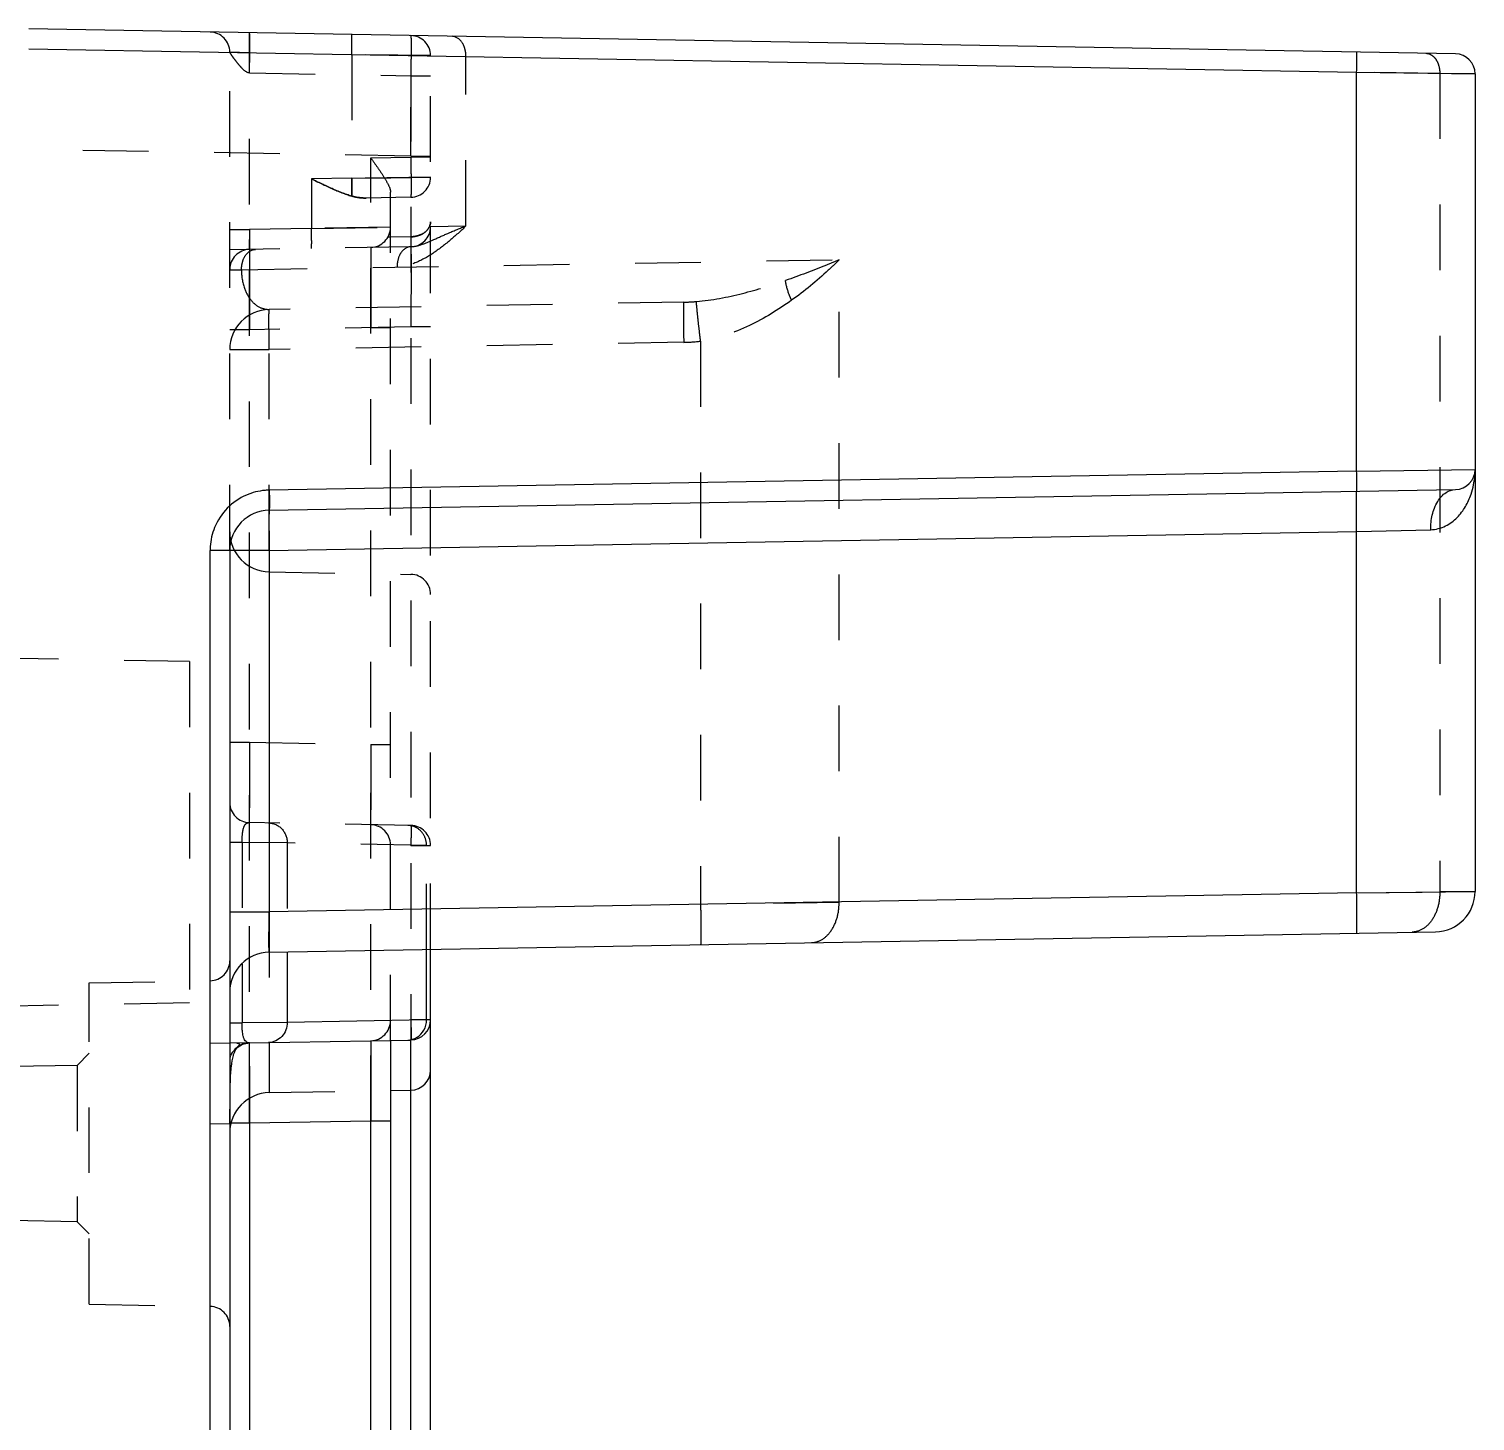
# Model space of a CAD drawing. Header units: millimetres. Extents: x 1803 to 4269, y -6912 to 1836.
# Drawn here: x 3260.69 to 3296.69, y 48.15 to 82.81 of the extents above; entities that cross this region are included whole.
import ezdxf

# ---------------------------------------------------------------- set-up
doc = ezdxf.new("R2010")
doc.units = ezdxf.units.MM
doc.header["$LTSCALE"] = 16.335
doc.linetypes.add('HIDDEN', pattern=[0.2, 0.1, -0.1])
doc.layers.get('0').update_dxf_attribs({"linetype": 'CONTINUOUS'})
doc.layers.add('DEFAULT_2', color=8, linetype='HIDDEN')

msp = doc.modelspace()

# ---------------------------------------------------------------- linework, layer by layer
at = {"color": 7, "linetype": 'Continuous'}
for p, q in [((3296.203, 82.188), (3260.694, 82.808)), ((3260.694, 82.308), (3293.746, 81.731)), ((3293.746, 71.797), (3293.746, 81.731)), ((3293.746, 81.731), (3296.694, 81.688)), ((3296.694, 81.688), (3296.694, 61.331)), ((3293.746, 71.797), (3266.677, 71.325)), ((3293.746, 71.797), (3296.694, 71.84)), ((3266.676, 70.825), (3296.203, 71.34)), ((3266.676, 69.825), (3293.746, 70.297)), ((3293.746, 70.297), (3295.589, 70.34)), ((3293.746, 61.297), (3293.746, 70.297)), ((3265.203, 16.79), (3265.203, 69.825)), ((3266.676, 69.825), (3265.203, 69.825)), ((3265.694, 69.825), (3265.694, 16.79)), ((3266.676, 69.825), (3266.676, 60.825)), ((3293.746, 61.297), (3266.676, 60.825)), ((3293.746, 61.297), (3296.694, 61.331)), ((3265.694, 60.825), (3266.676, 60.825)), ((3266.676, 59.825), (3295.711, 60.332)), ((3267.125, 59.833), (3267.125, 58.074)), ((3270.592, 58.135), (3270.592, 59.893)), ((3270.694, 6.86), (3270.694, 59.895)), ((3266, 59.536), (3266, 58.06)), ((3265.694, 58.06), (3266, 58.06)), ((3267.125, 58.074), (3266, 58.06)), ((3270.592, 58.135), (3267.125, 58.074)), ((3270.694, 58.136), (3270.592, 58.135)), ((3266.185, 57.566), (3270.203, 57.636)), ((3269.694, 57.627), (3269.694, 27.988)), ((3270.203, 47.229), (3270.203, 57.636)), ((3265.85, 57.429), (3266.009, 57.531)), ((3266.009, 57.531), (3266.185, 57.566)), ((3269.694, 56.377), (3270.203, 56.386)), ((3266.185, 55.567), (3265.694, 55.567)), ((3269.203, 55.619), (3266.185, 55.567)), ((3266.185, 55.567), (3266.185, 30.049)), ((3269.694, 55.619), (3269.203, 55.619)), ((3269.203, 29.996), (3269.203, 55.619))]:
    msp.add_line(p, q, dxfattribs=at)
for centre, radius, start, end in [((3296.194, 81.688), 0.5, 0, 89.0032), ((3296.194, 71.84), 0.5, 270.9968, 360), ((3294.718, 71.839), 1.976, 348.8273, 0.0264), ((3266.706, 69.809), 1.516, 95.0745, 113.1461), ((3266.703, 69.844), 1.481, 91.0078, 95.045), ((3294.84, 71.815), 1.852, 341.3661, 348.8194), ((3266.703, 69.825), 1.5, 113.2562, 157.7557), ((3266.694, 69.825), 1, 91, 180), ((3266.719, 69.821), 1.516, 157.8603, 176.3113), ((3266.68, 69.825), 1.478, 176.3504, 179.9934), ((3295.694, 61.331), 1, 270.9987, 360), ((3266.694, 58.825), 1, 91, 180), ((3270.194, 58.136), 0.5, 271, 360), ((3266.194, 57.066), 0.5, 112.2785, 120.4486), ((3638.528, 57.225), 372.347, 180.03763, 180.25521), ((3270.194, 56.886), 0.5, 271, 0)]:
    msp.add_arc(centre, radius, start, end, dxfattribs=at)
for points, knots in [([(3293.746, 81.731), (3293.747, 81.794), (3293.749, 81.887), (3293.75, 82.005), (3293.75, 82.08), (3293.75, 82.141), (3293.749, 82.183), (3293.748, 82.207), (3293.748, 82.22), (3293.747, 82.226), (3293.747, 82.231), (3293.746, 82.231)], [0, 0, 0, 0, 0.38185, 0.555134, 0.706574, 0.830886, 0.923122, 0.956173, 0.980151, 0.994803, 1, 1, 1, 1]), ([(3293.746, 71.297), (3293.747, 71.297), (3293.747, 71.302), (3293.748, 71.308), (3293.748, 71.321), (3293.749, 71.345), (3293.75, 71.387), (3293.75, 71.448), (3293.75, 71.523), (3293.749, 71.641), (3293.747, 71.734), (3293.746, 71.797)], [0, 0, 0, 0, 0.005172, 0.019758, 0.043651, 0.076615, 0.168733, 0.292893, 0.444316, 0.617851, 1, 1, 1, 1]), ([(3266.676, 71.325), (3266.678, 71.263), (3266.679, 71.172), (3266.68, 71.054), (3266.68, 70.976), (3266.68, 70.914), (3266.679, 70.872), (3266.678, 70.848), (3266.678, 70.835), (3266.677, 70.83), (3266.677, 70.825), (3266.676, 70.825)], [0, 0, 0, 0, 0.370112, 0.548888, 0.70676, 0.833088, 0.924809, 0.957331, 0.980771, 0.995001, 1, 1, 1, 1]), ([(3293.746, 70.297), (3293.744, 70.42), (3293.741, 70.602), (3293.739, 70.838), (3293.739, 70.994), (3293.739, 71.108), (3293.74, 71.182), (3293.741, 71.224), (3293.742, 71.255), (3293.743, 71.279), (3293.745, 71.289), (3293.745, 71.297), (3293.746, 71.297)], [0, 0, 0, 0, 0.367904, 0.546859, 0.706725, 0.836241, 0.88764, 0.92934, 0.960942, 0.982834, 0.995612, 1, 1, 1, 1]), ([(3295.589, 70.34), (3295.587, 70.463), (3295.613, 70.708), (3295.736, 71.036), (3295.939, 71.275), (3296.122, 71.339), (3296.203, 71.34)], [0, 0, 0, 0, 0.287801, 0.572023, 0.811355, 1, 1, 1, 1]), ([(3295.589, 70.34), (3295.716, 70.343), (3295.964, 70.408), (3296.257, 70.629), (3296.465, 70.908), (3296.558, 71.117), (3296.595, 71.224)], [0, 0, 0, 0, 0.270424, 0.520745, 0.762282, 1, 1, 1, 1]), ([(3266.676, 70.825), (3266.675, 70.825), (3266.675, 70.815), (3266.673, 70.804), (3266.672, 70.778), (3266.671, 70.746), (3266.67, 70.704), (3266.669, 70.632), (3266.669, 70.523), (3266.67, 70.373), (3266.671, 70.202), (3266.673, 70.017), (3266.675, 69.89), (3266.676, 69.825)], [0, 0, 0, 0, 0.005136, 0.019649, 0.043509, 0.076557, 0.118558, 0.169037, 0.293267, 0.444656, 0.617517, 0.805411, 1, 1, 1, 1]), ([(3293.746, 60.297), (3293.748, 60.297), (3293.748, 60.307), (3293.75, 60.318), (3293.751, 60.344), (3293.752, 60.376), (3293.752, 60.418), (3293.753, 60.49), (3293.754, 60.599), (3293.753, 60.749), (3293.752, 60.919), (3293.749, 61.105), (3293.747, 61.232), (3293.746, 61.297)], [0, 0, 0, 0, 0.005134, 0.019641, 0.043491, 0.076525, 0.1185, 0.168941, 0.293113, 0.444484, 0.617394, 0.805377, 1, 1, 1, 1]), ([(3266.676, 59.825), (3266.675, 59.825), (3266.675, 59.835), (3266.673, 59.846), (3266.672, 59.872), (3266.671, 59.905), (3266.67, 59.947), (3266.669, 60.018), (3266.669, 60.127), (3266.67, 60.276), (3266.671, 60.447), (3266.673, 60.632), (3266.675, 60.76), (3266.676, 60.825)], [0, 0, 0, 0, 0.005242, 0.020074, 0.044271, 0.077479, 0.119329, 0.16945, 0.293009, 0.444485, 0.617506, 0.805027, 1, 1, 1, 1]), ([(3266.008, 57.862), (3266.007, 57.878), (3266.001, 57.944), (3266, 58.01), (3266, 58.06)], [0, 0, 0, 0, 0.239444, 1, 1, 1, 1]), ([(3267.125, 58.074), (3267.125, 57.949), (3267.032, 57.691), (3266.78, 57.577), (3266.659, 57.574)], [0, 0, 0, 0, 0.508919, 1, 1, 1, 1]), ([(3266.039, 57.696), (3266.035, 57.708), (3266.02, 57.762), (3266.012, 57.818), (3266.008, 57.862)], [0, 0, 0, 0, 0.220307, 1, 1, 1, 1]), ([(3266.185, 57.566), (3266.154, 57.566), (3266.081, 57.589), (3266.051, 57.659), (3266.039, 57.696)], [0, 0, 0, 0, 0.442519, 1, 1, 1, 1]), ([(3269.203, 57.619), (3269.203, 57.619), (3269.202, 57.614), (3269.204, 57.608), (3269.204, 57.595), (3269.205, 57.569), (3269.205, 57.525), (3269.205, 57.459), (3269.206, 57.375), (3269.206, 57.275), (3269.206, 57.159), (3269.206, 56.976), (3269.206, 56.716), (3269.205, 56.375), (3269.204, 56.004), (3269.203, 55.749), (3269.203, 55.619)], [0, 0, 0, 0, 0.001275, 0.00503, 0.011228, 0.019822, 0.044015, 0.077234, 0.119104, 0.16925, 0.227295, 0.292864, 0.444395, 0.617463, 0.805016, 1, 1, 1, 1]), ([(3270.126, 57.635), (3270.207, 57.636), (3270.371, 57.685), (3270.487, 57.809), (3270.527, 57.881)], [0, 0, 0, 0, 0.494351, 1, 1, 1, 1]), ([(3265.8, 57.318), (3265.79, 57.295), (3265.754, 57.185), (3265.736, 57.07), (3265.726, 56.98)], [0, 0, 0, 0, 0.219273, 1, 1, 1, 1]), ([(3266.182, 56.98), (3266.182, 57.027), (3266.182, 57.177), (3266.182, 57.327), (3266.183, 57.431)], [0, 0, 0, 0, 0.30834, 1, 1, 1, 1]), ([(3266.183, 57.431), (3266.183, 57.441), (3266.183, 57.474), (3266.183, 57.508), (3266.184, 57.53)], [0, 0, 0, 0, 0.30884, 1, 1, 1, 1]), ([(3266.184, 57.53), (3266.184, 57.535), (3266.184, 57.547), (3266.184, 57.558), (3266.185, 57.565)], [0, 0, 0, 0, 0.387208, 1, 1, 1, 1])]:
    msp.add_open_spline(points, degree=3, knots=knots, dxfattribs=at)
for points in [[(3270.527, 57.881), (3270.569, 57.957), (3270.593, 58.048), (3270.592, 58.135)], [(3265.815, 57.395), (3265.772, 57.351), (3265.732, 57.301), (3265.711, 57.244)], [(3265.85, 57.429), (3265.838, 57.418), (3265.826, 57.407), (3265.815, 57.395)]]:
    msp.add_open_spline(points, degree=3, dxfattribs=at)
at = {"layer": 'DEFAULT_2', "color": 8, "linetype": 'HIDDEN'}
for p, q in [((3265.694, 69.825), (3265.694, 82.229)), ((3266.185, 82.212), (3265.694, 82.229)), ((3266.185, 55.567), (3266.185, 82.212)), ((3268.729, 82.167), (3268.729, 79.091)), ((3268.729, 82.167), (3270.694, 82.142)), ((3270.694, 82.142), (3268.729, 82.167)), ((3270.694, 59.895), (3270.694, 82.142)), ((3271.573, 77.904), (3271.573, 82.124)), ((3295.815, 81.701), (3293.746, 81.731)), ((3266.185, 81.712), (3270.203, 81.642)), ((3270.203, 81.642), (3270.203, 57.636)), ((3270.203, 81.642), (3270.694, 81.642)), ((3295.815, 81.701), (3295.815, 61.321)), ((3296.694, 81.688), (3295.815, 81.701)), ((3270.203, 79.642), (3260.694, 79.808)), ((3269.203, 79.599), (3270.203, 79.616)), ((3269.203, 55.619), (3269.203, 79.599)), ((3270.203, 79.642), (3270.694, 79.642)), ((3270.694, 79.616), (3270.203, 79.616)), ((3268.729, 79.091), (3267.729, 79.073)), ((3267.729, 79.073), (3267.729, 77.843)), ((3270.694, 79.116), (3268.729, 79.091)), ((3268.729, 79.091), (3269.706, 79.103)), ((3269.706, 79.103), (3270.694, 79.116)), ((3270.203, 78.617), (3269.091, 78.597)), ((3269.694, 57.627), (3269.694, 78.747)), ((3266.185, 77.816), (3265.694, 77.799)), ((3265.694, 77.816), (3266.185, 77.816)), ((3267.729, 77.843), (3266.185, 77.816)), ((3267.729, 77.843), (3269.694, 77.869)), ((3269.694, 77.869), (3267.729, 77.843)), ((3270.694, 77.886), (3271.573, 77.904)), ((3270.203, 77.632), (3269.629, 77.622)), ((3269.698, 77.624), (3269.629, 77.622)), ((3270.203, 77.632), (3269.698, 77.624)), ((3270.203, 77.386), (3265.694, 77.308)), ((3265.987, 76.813), (3280.862, 77.06)), ((3280.862, 61.06), (3280.862, 77.06)), ((3265.987, 76.801), (3265.694, 76.801)), ((3276.995, 76.005), (3266.676, 75.825)), ((3266.184, 75.672), (3266.185, 75.317)), ((3269.205, 75.877), (3269.203, 75.369)), ((3270.205, 75.895), (3270.203, 75.387)), ((3266.185, 75.317), (3265.694, 75.317)), ((3270.203, 75.387), (3266.185, 75.317)), ((3269.694, 75.369), (3269.203, 75.369)), ((3270.694, 75.387), (3270.203, 75.387)), ((3276.995, 75.005), (3266.676, 74.825)), ((3277.414, 75.034), (3277.414, 61.012)), ((3265.694, 74.825), (3266.676, 74.825)), ((3266.676, 69.825), (3266.676, 74.825)), ((3266.676, 69.29), (3270.203, 69.229)), ((3264.694, 67.058), (3259.685, 67.145)), ((3264.694, 67.058), (3264.694, 58.558)), ((3265.694, 65.049), (3266.185, 65.049)), ((3266.185, 65.049), (3269.203, 64.996)), ((3269.203, 64.996), (3269.694, 64.996)), ((3270.203, 62.979), (3266.185, 63.049)), ((3266, 62.556), (3265.694, 62.556)), ((3266, 62.556), (3266, 59.536)), ((3267.125, 62.541), (3266, 62.556)), ((3267.125, 62.541), (3267.125, 59.833)), ((3270.592, 62.48), (3267.125, 62.541)), ((3270.203, 62.479), (3270.694, 62.479)), ((3270.592, 59.893), (3270.592, 62.48)), ((3270.592, 62.48), (3270.694, 62.479)), ((3293.746, 61.297), (3295.815, 61.321)), ((3296.694, 61.331), (3295.815, 61.321)), ((3280.862, 61.06), (3277.414, 61.012)), ((3266.676, 60.825), (3266.676, 56.325)), ((3262.194, 59.058), (3265.203, 59.11)), ((3262.194, 51.058), (3262.194, 59.058)), ((3264.694, 58.558), (3259.685, 58.47)), ((3270.694, 58.136), (3270.203, 58.136)), ((3261.894, 57.003), (3262.194, 57.308)), ((3266.185, 57.566), (3265.194, 57.549)), ((3261.894, 57.003), (3250.694, 56.808)), ((3261.894, 57.003), (3261.894, 53.112)), ((3266.676, 56.325), (3269.694, 56.377)), ((3265.694, 55.676), (3265.694, 55.91)), ((3265.194, 55.549), (3265.694, 55.558)), ((3265.694, 55.558), (3265.694, 55.676)), ((3261.894, 53.112), (3250.694, 53.308)), ((3261.894, 53.112), (3262.194, 52.807)), ((3262.194, 51.058), (3265.203, 51.005))]:
    msp.add_line(p, q, dxfattribs=at)
for centre, radius, start, end in [((3265.194, 82.229), 0.5, 0, 89), ((3270.194, 82.142), 0.5, 0, 89.0019), ((3242.314, 78.626), 26.419, 0.6152, 1.0086), ((3270.194, 79.116), 0.5, 270.9981, 360), ((3290.996, 77.375), 24.815, 178.9817, 179.5562), ((3269.194, 77.869), 0.5, 270.9981, 360), ((3270.194, 77.886), 0.5, 271, 0), ((3266.194, 76.816), 0.5, 91, 180.0001), ((3276.914, 80.682), 4.678, 270.9923, 274.8739), ((3266.694, 74.825), 1, 91, 180), ((3276.923, 79.128), 4.124, 270.9936, 276.8367), ((3266.694, 70.29), 1, 180, 269), ((3270.194, 68.729), 0.5, 0, 89), ((3266.194, 63.549), 0.5, 179.9999, 269), ((3269.194, 62.496), 0.5, 0, 89), ((3270.118, 62.536), 0.444, 79.5461, 88.9419), ((3270.194, 62.479), 0.5, 360, 89), ((3265.194, 59.61), 0.5, 271, 0), ((3269.194, 58.119), 0.5, 271, 0), ((3266.088, 57.247), 0.291, 120.4228, 125.6855), ((3266.194, 57.066), 0.5, 91, 112.2785), ((3266.694, 55.325), 1, 91, 180), ((3265.194, 50.505), 0.5, 0, 89)]:
    msp.add_arc(centre, radius, start, end, dxfattribs=at)
for points, knots in [([(3266.185, 82.212), (3266.186, 82.274), (3266.188, 82.365), (3266.189, 82.483), (3266.189, 82.56), (3266.189, 82.623), (3266.188, 82.665), (3266.187, 82.689), (3266.187, 82.701), (3266.186, 82.707), (3266.186, 82.712), (3266.185, 82.712)], [0, 0, 0, 0, 0.370113, 0.548888, 0.706759, 0.833087, 0.924809, 0.957331, 0.980771, 0.995001, 1, 1, 1, 1]), ([(3266.185, 81.712), (3266.187, 81.832), (3266.19, 82.012), (3266.192, 82.246), (3266.193, 82.402), (3266.192, 82.517), (3266.191, 82.593), (3266.191, 82.636), (3266.189, 82.668), (3266.189, 82.692), (3266.187, 82.703), (3266.187, 82.712), (3266.185, 82.712)], [0, 0, 0, 0, 0.361521, 0.539454, 0.699908, 0.831323, 0.883901, 0.926762, 0.959391, 0.9821, 0.995418, 1, 1, 1, 1]), ([(3268.729, 82.167), (3268.73, 82.231), (3268.731, 82.324), (3268.732, 82.441), (3268.733, 82.516), (3268.732, 82.578), (3268.732, 82.62), (3268.731, 82.644), (3268.731, 82.657), (3268.729, 82.662), (3268.73, 82.667), (3268.729, 82.667)], [0, 0, 0, 0, 0.38185, 0.555134, 0.706574, 0.830886, 0.923122, 0.956173, 0.980151, 0.994803, 1, 1, 1, 1]), ([(3270.203, 79.642), (3270.203, 79.837), (3270.204, 80.22), (3270.205, 80.775), (3270.206, 81.287), (3270.206, 81.677), (3270.206, 81.953), (3270.206, 82.128), (3270.206, 82.279), (3270.205, 82.404), (3270.205, 82.493), (3270.204, 82.549), (3270.204, 82.582), (3270.203, 82.606), (3270.204, 82.626), (3270.202, 82.634), (3270.204, 82.642), (3270.203, 82.642)], [0, 0, 0, 0, 0.194922, 0.38272, 0.555573, 0.707062, 0.772985, 0.831452, 0.881886, 0.923851, 0.95692, 0.97, 0.980745, 0.989135, 0.995153, 0.998779, 1, 1, 1, 1]), ([(3270.203, 82.642), (3270.204, 82.642), (3270.202, 82.631), (3270.205, 82.621), (3270.204, 82.595), (3270.206, 82.563), (3270.206, 82.521), (3270.206, 82.448), (3270.206, 82.34), (3270.206, 82.19), (3270.205, 82.019), (3270.204, 81.834), (3270.203, 81.707), (3270.203, 81.642)], [0, 0, 0, 0, 0.004928, 0.01938, 0.043211, 0.076248, 0.11825, 0.168738, 0.293005, 0.44445, 0.617377, 0.805342, 1, 1, 1, 1]), ([(3271.573, 82.124), (3271.573, 82.186), (3271.555, 82.309), (3271.475, 82.513), (3271.323, 82.622), (3271.228, 82.624)], [0, 0, 0, 0, 0.282668, 0.562109, 1, 1, 1, 1]), ([(3266.185, 81.712), (3266.121, 81.715), (3266.034, 81.789), (3265.942, 81.889), (3265.871, 81.976), (3265.807, 82.06), (3265.759, 82.126), (3265.727, 82.173), (3265.712, 82.201), (3265.699, 82.217), (3265.696, 82.228), (3265.694, 82.229)], [0, 0, 0, 0, 0.264335, 0.419283, 0.5758, 0.725171, 0.857437, 0.913556, 0.958793, 0.989, 1, 1, 1, 1]), ([(3295.47, 82.201), (3295.517, 82.2), (3295.616, 82.168), (3295.729, 82.052), (3295.8, 81.888), (3295.816, 81.764), (3295.815, 81.701)], [0, 0, 0, 0, 0.2094, 0.444507, 0.71214, 1, 1, 1, 1]), ([(3269.203, 79.599), (3269.258, 79.521), (3269.367, 79.368), (3269.519, 79.145), (3269.636, 78.945), (3269.694, 78.808), (3269.694, 78.747)], [0, 0, 0, 0, 0.290246, 0.567789, 0.813856, 1, 1, 1, 1]), ([(3270.203, 79.616), (3270.203, 79.551), (3270.204, 79.424), (3270.205, 79.239), (3270.206, 79.068), (3270.206, 78.918), (3270.206, 78.81), (3270.206, 78.738), (3270.206, 78.695), (3270.204, 78.663), (3270.205, 78.638), (3270.202, 78.627), (3270.204, 78.617), (3270.203, 78.617)], [0, 0, 0, 0, 0.194658, 0.382623, 0.55555, 0.706994, 0.831262, 0.881749, 0.923752, 0.956788, 0.98062, 0.995072, 1, 1, 1, 1]), ([(3268.732, 78.646), (3268.563, 78.693), (3268.225, 78.833), (3267.898, 78.991), (3267.729, 79.073)], [0, 0, 0, 0, 0.482768, 1, 1, 1, 1]), ([(3267.729, 79.073), (3267.898, 78.991), (3268.225, 78.833), (3268.563, 78.693), (3268.732, 78.646)], [0, 0, 0, 0, 0.517262, 1, 1, 1, 1]), ([(3268.729, 79.091), (3268.73, 79.046), (3268.732, 78.897), (3268.734, 78.749), (3268.732, 78.646)], [0, 0, 0, 0, 0.304345, 1, 1, 1, 1]), ([(3268.732, 78.646), (3268.732, 78.662), (3268.733, 78.75), (3268.732, 78.838), (3268.731, 78.909)], [0, 0, 0, 0, 0.183506, 1, 1, 1, 1]), ([(3269.091, 78.597), (3269.063, 78.597), (3268.942, 78.599), (3268.821, 78.62), (3268.732, 78.646)], [0, 0, 0, 0, 0.232437, 1, 1, 1, 1]), ([(3268.732, 78.646), (3268.763, 78.637), (3268.88, 78.608), (3269.002, 78.596), (3269.091, 78.597)], [0, 0, 0, 0, 0.267604, 1, 1, 1, 1]), ([(3266.185, 77.816), (3266.186, 77.754), (3266.188, 77.663), (3266.189, 77.545), (3266.189, 77.468), (3266.189, 77.405), (3266.188, 77.363), (3266.187, 77.339), (3266.187, 77.327), (3266.186, 77.321), (3266.186, 77.316), (3266.185, 77.316)], [0, 0, 0, 0, 0.370113, 0.548888, 0.706759, 0.833087, 0.924809, 0.957331, 0.980771, 0.995001, 1, 1, 1, 1]), ([(3267.729, 77.343), (3267.73, 77.343), (3267.729, 77.348), (3267.731, 77.354), (3267.731, 77.367), (3267.732, 77.391), (3267.732, 77.433), (3267.733, 77.494), (3267.732, 77.569), (3267.731, 77.687), (3267.73, 77.779), (3267.729, 77.843)], [0, 0, 0, 0, 0.005172, 0.019758, 0.043651, 0.076615, 0.168733, 0.292893, 0.444316, 0.617851, 1, 1, 1, 1]), ([(3271.573, 77.904), (3271.444, 77.777), (3271.178, 77.538), (3270.762, 77.215), (3270.319, 76.961), (3269.991, 76.884), (3269.829, 76.873)], [0, 0, 0, 0, 0.263071, 0.519569, 0.765352, 1, 1, 1, 1]), ([(3270.694, 78.009), (3270.694, 77.909), (3270.593, 77.747), (3270.388, 77.655), (3270.264, 77.633), (3270.203, 77.632)], [0, 0, 0, 0, 0.448443, 0.724018, 1, 1, 1, 1]), ([(3270.203, 77.386), (3270.294, 77.388), (3270.492, 77.439), (3270.797, 77.574), (3271.162, 77.737), (3271.428, 77.848), (3271.573, 77.904)], [0, 0, 0, 0, 0.184864, 0.411145, 0.683441, 1, 1, 1, 1]), ([(3270.443, 77.683), (3270.462, 77.691), (3270.53, 77.724), (3270.59, 77.774), (3270.624, 77.818)], [0, 0, 0, 0, 0.264477, 1, 1, 1, 1]), ([(3270.67, 77.897), (3270.674, 77.906), (3270.687, 77.942), (3270.694, 77.981), (3270.694, 78.009)], [0, 0, 0, 0, 0.263688, 1, 1, 1, 1]), ([(3266.185, 77.316), (3266.184, 77.316), (3266.185, 77.325), (3266.182, 77.335), (3266.183, 77.358), (3266.182, 77.386), (3266.182, 77.423), (3266.181, 77.484), (3266.182, 77.533), (3266.182, 77.567)], [0, 0, 0, 0, 0.01818, 0.070312, 0.154911, 0.270237, 0.414518, 0.585974, 1, 1, 1, 1]), ([(3270.203, 77.632), (3270.203, 77.597), (3270.203, 77.548), (3270.203, 77.487), (3270.203, 77.452), (3270.203, 77.425), (3270.204, 77.404), (3270.201, 77.395), (3270.204, 77.386), (3270.203, 77.386)], [0, 0, 0, 0, 0.426627, 0.598981, 0.741775, 0.854027, 0.934833, 0.983611, 1, 1, 1, 1]), ([(3270.203, 77.632), (3270.222, 77.632), (3270.305, 77.638), (3270.386, 77.659), (3270.443, 77.683)], [0, 0, 0, 0, 0.241323, 1, 1, 1, 1]), ([(3265.987, 76.813), (3265.986, 76.875), (3266.003, 77), (3266.082, 77.206), (3266.235, 77.317), (3266.332, 77.319)], [0, 0, 0, 0, 0.281858, 0.56178, 1, 1, 1, 1]), ([(3266.182, 77.164), (3266.182, 77.082), (3266.181, 76.585), (3266.182, 76.087), (3266.184, 75.672)], [0, 0, 0, 0, 0.165288, 1, 1, 1, 1]), ([(3266.182, 77.164), (3266.182, 77.082), (3266.181, 76.585), (3266.182, 76.087), (3266.184, 75.672)], [0, 0, 0, 0, 0.165289, 1, 1, 1, 1]), ([(3266.185, 77.316), (3266.184, 77.316), (3266.185, 77.311), (3266.184, 77.306), (3266.184, 77.293), (3266.183, 77.268), (3266.183, 77.224), (3266.183, 77.186), (3266.182, 77.164)], [0, 0, 0, 0, 0.016227, 0.06402, 0.143209, 0.253513, 0.566294, 1, 1, 1, 1]), ([(3269.203, 77.369), (3269.205, 77.369), (3269.201, 77.354), (3269.206, 77.339), (3269.204, 77.302), (3269.205, 77.256), (3269.205, 77.196), (3269.206, 77.094), (3269.206, 76.938), (3269.206, 76.72), (3269.206, 76.464), (3269.205, 76.18), (3269.205, 75.981), (3269.205, 75.877)], [0, 0, 0, 0, 0.004727, 0.018666, 0.041536, 0.073043, 0.112893, 0.160792, 0.279557, 0.426973, 0.599747, 0.792599, 1, 1, 1, 1]), ([(3270.203, 77.386), (3270.106, 77.385), (3269.953, 77.274), (3269.875, 77.067), (3269.857, 76.942), (3269.858, 76.88)], [0, 0, 0, 0, 0.43822, 0.718142, 1, 1, 1, 1]), ([(3270.203, 77.386), (3270.205, 77.386), (3270.201, 77.371), (3270.206, 77.356), (3270.204, 77.319), (3270.205, 77.274), (3270.205, 77.214), (3270.206, 77.111), (3270.206, 76.955), (3270.206, 76.737), (3270.206, 76.482), (3270.205, 76.197), (3270.205, 75.998), (3270.205, 75.895)], [0, 0, 0, 0, 0.004727, 0.018666, 0.041535, 0.073042, 0.112892, 0.160791, 0.279556, 0.426973, 0.599747, 0.7926, 1, 1, 1, 1]), ([(3280.862, 77.06), (3280.757, 77.016), (3280.317, 76.832), (3279.872, 76.663), (3279.529, 76.545)], [0, 0, 0, 0, 0.239752, 1, 1, 1, 1]), ([(3280.862, 77.06), (3280.774, 76.972), (3280.401, 76.612), (3280, 76.281), (3279.678, 76.052)], [0, 0, 0, 0, 0.239178, 1, 1, 1, 1]), ([(3265.987, 76.813), (3265.984, 76.658), (3266.024, 76.38), (3266.199, 76.052), (3266.426, 75.861), (3266.598, 75.823), (3266.676, 75.825)], [0, 0, 0, 0, 0.350322, 0.61866, 0.823791, 1, 1, 1, 1]), ([(3277.311, 76.021), (3277.698, 76.054), (3278.449, 76.201), (3279.177, 76.424), (3279.529, 76.545)], [0, 0, 0, 0, 0.509775, 1, 1, 1, 1]), ([(3279.678, 76.052), (3279.658, 76.096), (3279.591, 76.255), (3279.543, 76.423), (3279.529, 76.545)], [0, 0, 0, 0, 0.285267, 1, 1, 1, 1]), ([(3276.995, 76.005), (3276.993, 76.005), (3276.993, 75.996), (3276.991, 75.986), (3276.99, 75.962), (3276.989, 75.931), (3276.988, 75.89), (3276.987, 75.816), (3276.987, 75.702), (3276.988, 75.546), (3276.99, 75.31), (3276.992, 75.128), (3276.995, 75.005)], [0, 0, 0, 0, 0.004388, 0.017166, 0.039058, 0.07066, 0.11236, 0.163759, 0.293275, 0.453141, 0.632096, 1, 1, 1, 1]), ([(3277.414, 75.034), (3277.4, 75.15), (3277.374, 75.374), (3277.34, 75.67), (3277.322, 75.882), (3277.309, 75.988), (3277.311, 76.021)], [0, 0, 0, 0, 0.355277, 0.678945, 0.901021, 1, 1, 1, 1]), ([(3279.678, 76.052), (3279.347, 75.815), (3278.635, 75.378), (3277.835, 75.094), (3277.414, 75.034)], [0, 0, 0, 0, 0.489395, 1, 1, 1, 1]), ([(3266.676, 74.825), (3266.675, 74.89), (3266.673, 75.017), (3266.671, 75.202), (3266.67, 75.373), (3266.669, 75.523), (3266.669, 75.632), (3266.67, 75.704), (3266.671, 75.746), (3266.672, 75.778), (3266.673, 75.804), (3266.675, 75.815), (3266.675, 75.825), (3266.676, 75.825)], [0, 0, 0, 0, 0.194589, 0.382483, 0.555344, 0.706733, 0.830963, 0.881442, 0.923443, 0.956491, 0.980351, 0.994864, 1, 1, 1, 1]), ([(3266.185, 65.049), (3266.185, 64.919), (3266.184, 64.664), (3266.182, 64.294), (3266.182, 63.952), (3266.182, 63.692), (3266.182, 63.508), (3266.182, 63.392), (3266.182, 63.291), (3266.182, 63.207), (3266.183, 63.142), (3266.183, 63.098), (3266.184, 63.073), (3266.184, 63.06), (3266.185, 63.054), (3266.184, 63.049), (3266.185, 63.049)], [0, 0, 0, 0, 0.194677, 0.382664, 0.555611, 0.707072, 0.772913, 0.831348, 0.881837, 0.923838, 0.95687, 0.980692, 0.989093, 0.995124, 0.998764, 1, 1, 1, 1]), ([(3269.203, 64.996), (3269.203, 64.866), (3269.204, 64.611), (3269.205, 64.241), (3269.206, 63.899), (3269.206, 63.639), (3269.206, 63.456), (3269.206, 63.34), (3269.206, 63.24), (3269.205, 63.156), (3269.205, 63.091), (3269.205, 63.046), (3269.204, 63.021), (3269.204, 63.007), (3269.202, 63.002), (3269.203, 62.996), (3269.203, 62.996)], [0, 0, 0, 0, 0.194983, 0.382536, 0.555605, 0.707136, 0.772705, 0.83075, 0.880896, 0.922766, 0.955985, 0.980178, 0.988772, 0.99497, 0.998725, 1, 1, 1, 1]), ([(3266.04, 62.923), (3266.043, 62.933), (3266.056, 62.967), (3266.075, 62.999), (3266.094, 63.016)], [0, 0, 0, 0, 0.291692, 1, 1, 1, 1]), ([(3266.094, 63.016), (3266.112, 63.033), (3266.144, 63.048), (3266.177, 63.049), (3266.185, 63.049)], [0, 0, 0, 0, 0.737363, 1, 1, 1, 1]), ([(3266.659, 63.041), (3266.779, 63.039), (3267.032, 62.924), (3267.125, 62.666), (3267.125, 62.541)], [0, 0, 0, 0, 0.490645, 1, 1, 1, 1]), ([(3266, 62.556), (3266, 62.624), (3266.004, 62.747), (3266.023, 62.87), (3266.04, 62.923)], [0, 0, 0, 0, 0.550366, 1, 1, 1, 1]), ([(3270.203, 62.979), (3270.203, 62.979), (3270.203, 62.974), (3270.205, 62.968), (3270.205, 62.955), (3270.206, 62.931), (3270.206, 62.889), (3270.206, 62.828), (3270.206, 62.753), (3270.205, 62.635), (3270.204, 62.543), (3270.203, 62.479)], [0, 0, 0, 0, 0.005172, 0.019781, 0.04371, 0.076717, 0.168912, 0.293173, 0.444611, 0.618011, 1, 1, 1, 1]), ([(3295.815, 61.321), (3295.816, 61.194), (3295.785, 60.946), (3295.642, 60.62), (3295.417, 60.386), (3295.219, 60.323), (3295.126, 60.321)], [0, 0, 0, 0, 0.287997, 0.555079, 0.790252, 1, 1, 1, 1]), ([(3277.414, 61.012), (3277.415, 60.947), (3277.417, 60.82), (3277.419, 60.635), (3277.421, 60.464), (3277.421, 60.314), (3277.421, 60.206), (3277.42, 60.133), (3277.419, 60.091), (3277.418, 60.059), (3277.418, 60.033), (3277.415, 60.022), (3277.416, 60.012), (3277.414, 60.012)], [0, 0, 0, 0, 0.194574, 0.382415, 0.555216, 0.706577, 0.83085, 0.881362, 0.923384, 0.956446, 0.980326, 0.994857, 1, 1, 1, 1]), ([(3280.173, 60.06), (3280.265, 60.062), (3280.464, 60.125), (3280.689, 60.359), (3280.832, 60.685), (3280.863, 60.932), (3280.862, 61.06)], [0, 0, 0, 0, 0.209636, 0.444655, 0.711862, 1, 1, 1, 1]), ([(3266.676, 60.825), (3266.675, 60.76), (3266.673, 60.632), (3266.671, 60.447), (3266.67, 60.276), (3266.669, 60.127), (3266.669, 60.018), (3266.67, 59.947), (3266.671, 59.905), (3266.672, 59.872), (3266.673, 59.846), (3266.675, 59.835), (3266.675, 59.825), (3266.676, 59.825)], [0, 0, 0, 0, 0.194973, 0.382494, 0.555515, 0.706991, 0.83055, 0.880671, 0.922521, 0.955729, 0.979926, 0.994758, 1, 1, 1, 1]), ([(3270.203, 58.136), (3270.204, 58.073), (3270.205, 57.98), (3270.206, 57.862), (3270.206, 57.788), (3270.206, 57.726), (3270.206, 57.684), (3270.205, 57.66), (3270.205, 57.647), (3270.203, 57.641), (3270.203, 57.636), (3270.203, 57.636)], [0, 0, 0, 0, 0.381856, 0.554579, 0.706048, 0.830523, 0.923176, 0.956287, 0.980237, 0.994831, 1, 1, 1, 1]), ([(3265.918, 57.483), (3265.878, 57.454), (3265.834, 57.397), (3265.807, 57.335), (3265.8, 57.318)], [0, 0, 0, 0, 0.732833, 1, 1, 1, 1]), ([(3265.87, 57.561), (3265.883, 57.561), (3265.902, 57.558), (3265.924, 57.545), (3265.934, 57.517), (3265.899, 57.474), (3265.869, 57.448), (3265.85, 57.429)], [0, 0, 0, 0, 0.19809, 0.283848, 0.362272, 0.59842, 1, 1, 1, 1]), ([(3265.726, 56.98), (3265.707, 56.817), (3265.694, 56.46), (3265.694, 56.103), (3265.694, 55.91)], [0, 0, 0, 0, 0.459585, 1, 1, 1, 1])]:
    msp.add_open_spline(points, degree=3, knots=knots, dxfattribs=at)
for points in [[(3270.624, 77.818), (3270.642, 77.842), (3270.658, 77.869), (3270.67, 77.897)], [(3270.366, 62.907), (3270.316, 62.939), (3270.258, 62.962), (3270.199, 62.973)], [(3270.533, 62.723), (3270.495, 62.796), (3270.436, 62.862), (3270.366, 62.907)], [(3270.592, 62.48), (3270.593, 62.563), (3270.572, 62.649), (3270.533, 62.723)], [(3265.711, 57.244), (3265.7, 57.215), (3265.694, 57.183), (3265.694, 57.153)]]:
    msp.add_open_spline(points, degree=3, dxfattribs=at)

doc.saveas('drawing.dxf')
